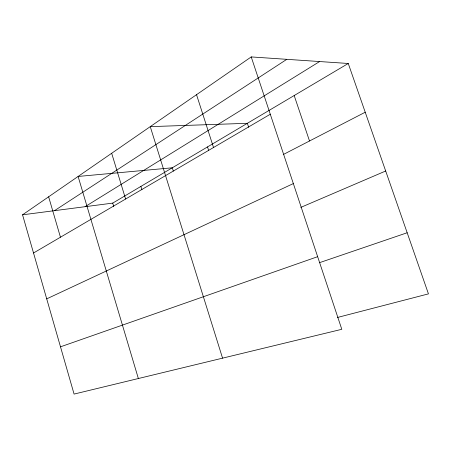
<?xml version="1.0" encoding="UTF-8"?>
<svg xmlns="http://www.w3.org/2000/svg" width="451" height="451" viewBox="0 0 451 451"><rect width="100%" height="100%" fill="white"/><g stroke="black" fill="none" stroke-linecap="round" stroke-linejoin="round"><path stroke-width="0.68" d="M251.23 56.922L341.796 329.303L74.082 394.078L22.55 214.811L251.23 56.922L348.257 63.484L428.45 293.877L337.478 317.465M54.503 210.662L286.813 59.329M85.081 206.693L319.612 61.55M22.55 214.811L112.722 203.108L348.257 63.484M33.526 252.994L270.29 114.238M283.228 154.563L365.22 112.22M46.712 298.861L293.347 183.58M300.8 207.392L385.678 171.002M60.496 346.825L317.651 256.687M319.579 262.651L407.174 232.755M294.182 95.539L309.516 140.988M248.659 127.295L247.351 123.303L150.256 126.641L222.563 358.15M196.535 94.687L213.52 147.505M207.528 146.908L208.599 150.251M173.331 171.121L172.288 167.795L78.108 176.454L138.361 378.524M140.887 186.41L141.907 189.741M111.673 153.278L125.615 199.026M112.722 203.108L113.737 206.457M48.635 196.799L60.451 237.215"/></g></svg>
